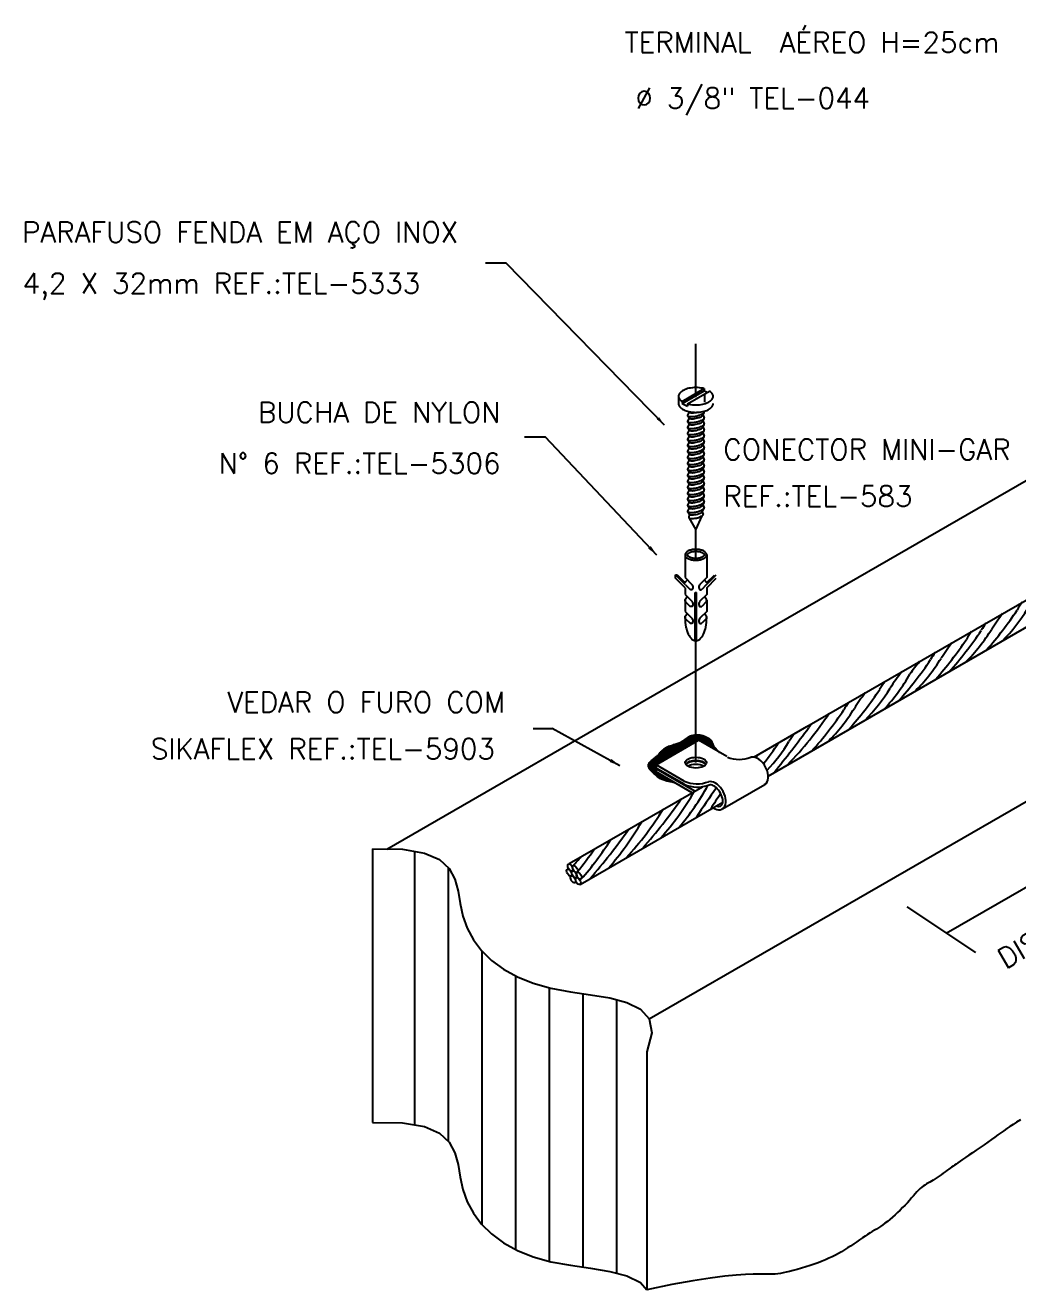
# Model space of a CAD drawing. Header units: millimetres. Extents: x -5791 to -5769.4, y -4725.4 to -4712.7.
# Drawn here: x -5790.95 to -5781.23, y -4725.11 to -4712.74 of the extents above; entities that cross this region are included whole.
import ezdxf

# ---------------------------------------------------------------- set-up
doc = ezdxf.new("R2010")
doc.units = ezdxf.units.MM
doc.header["$LTSCALE"] = 10
doc.linetypes.add('DASHDOT', pattern=[1, 0.5, -0.25, 0, -0.25])
doc.layers.add('Termotécnica', color=7, linetype='Continuous')
doc.styles.add('r80', font='romans.shx')

msp = doc.modelspace()

# ---------------------------------------------------------------- hatches: boundary and pattern name
at = {"layer": 'Termotécnica'}
h = msp.add_hatch(dxfattribs=at)
h.set_pattern_fill('ANSI31', color=1, scale=0.02, style=0)
h.set_pattern_definition([(45, (-5750.4053558, -4694.5588716), (-0.00176776695, 0.00176776695), [])])
h.paths.add_polyline_path([(-5784.591, -4720.151), (-5784.777, -4720.044), (-5784.777, -4720.012), (-5784.771, -4720.009), (-5784.777, -4720.006), (-5784.777, -4719.974), (-5784.387, -4719.749), (-5784.387, -4719.681), (-5784.389, -4719.681), (-5784.397, -4719.681), (-5784.406, -4719.683), (-5784.414, -4719.684), (-5784.423, -4719.686), (-5784.431, -4719.689), (-5784.44, -4719.692), (-5784.448, -4719.696), (-5784.456, -4719.701), (-5784.464, -4719.706), (-5784.472, -4719.711), (-5784.48, -4719.717), (-5784.488, -4719.723), (-5784.496, -4719.728), (-5784.503, -4719.734), (-5784.511, -4719.739), (-5784.519, -4719.744), (-5784.526, -4719.748), (-5784.534, -4719.752), (-5784.542, -4719.756), (-5784.551, -4719.759), (-5784.56, -4719.763), (-5784.569, -4719.766), (-5784.58, -4719.77), (-5784.591, -4719.773), (-5784.602, -4719.777), (-5784.614, -4719.781), (-5784.626, -4719.785), (-5784.638, -4719.789), (-5784.65, -4719.793), (-5784.661, -4719.798), (-5784.672, -4719.803), (-5784.682, -4719.808), (-5784.691, -4719.814), (-5784.699, -4719.82), (-5784.707, -4719.826), (-5784.714, -4719.832), (-5784.72, -4719.839), (-5784.725, -4719.844), (-5784.73, -4719.85), (-5784.735, -4719.855), (-5784.739, -4719.86), (-5784.743, -4719.865), (-5784.747, -4719.87), (-5784.752, -4719.876), (-5784.758, -4719.881), (-5784.764, -4719.887), (-5784.772, -4719.893), (-5784.781, -4719.9), (-5784.791, -4719.908), (-5784.802, -4719.916), (-5784.812, -4719.924), (-5784.822, -4719.933), (-5784.832, -4719.942), (-5784.84, -4719.951), (-5784.845, -4719.96), (-5784.849, -4719.969), (-5784.851, -4719.978), (-5784.85, -4719.987), (-5784.848, -4719.996), (-5784.845, -4720.004), (-5784.84, -4720.013), (-5784.834, -4720.022), (-5784.827, -4720.03), (-5784.819, -4720.038), (-5784.811, -4720.047), (-5784.803, -4720.055), (-5784.795, -4720.063), (-5784.786, -4720.07), (-5784.777, -4720.078), (-5784.769, -4720.085), (-5784.761, -4720.092), (-5784.753, -4720.098), (-5784.744, -4720.105), (-5784.733, -4720.111), (-5784.718, -4720.118), (-5784.698, -4720.125), (-5784.671, -4720.133), (-5784.636, -4720.141)])
h.paths.add_polyline_path([(-5784.156, -4719.853), (-5784.177, -4719.833), (-5784.193, -4719.816), (-5784.205, -4719.801), (-5784.214, -4719.787), (-5784.22, -4719.776), (-5784.225, -4719.766), (-5784.228, -4719.758), (-5784.231, -4719.751), (-5784.234, -4719.744), (-5784.237, -4719.738), (-5784.24, -4719.733), (-5784.244, -4719.729), (-5784.248, -4719.725), (-5784.253, -4719.721), (-5784.257, -4719.717), (-5784.263, -4719.714), (-5784.269, -4719.711), (-5784.275, -4719.707), (-5784.282, -4719.704), (-5784.289, -4719.701), (-5784.296, -4719.698), (-5784.304, -4719.695), (-5784.311, -4719.692), (-5784.319, -4719.689), (-5784.327, -4719.687), (-5784.334, -4719.685), (-5784.342, -4719.684), (-5784.349, -4719.682), (-5784.357, -4719.681), (-5784.365, -4719.681), (-5784.373, -4719.68), (-5784.381, -4719.68), (-5784.387, -4719.681), (-5784.387, -4719.749), (-5784.362, -4719.734)])

# ---------------------------------------------------------------- linework, layer by layer
at = {"layer": 'Termotécnica', "color": 2}
for p, q in [((-5786.243, -4715.066), (-5786.446, -4715.066)), ((-5784.694, -4716.651), (-5786.243, -4715.066)), ((-5784.843, -4722.46), (-5773.611, -4715.985)), ((-5784.522, -4716.42), (-5784.305, -4716.294)), ((-5784.522, -4716.44), (-5784.305, -4716.315)), ((-5784.469, -4716.443), (-5784.252, -4716.318)), ((-5784.305, -4716.294), (-5784.305, -4716.315)), ((-5784.305, -4716.315), (-5784.272, -4716.33)), ((-5784.556, -4716.369), (-5784.556, -4716.441)), ((-5784.522, -4716.42), (-5784.522, -4716.44)), ((-5784.522, -4716.44), (-5784.469, -4716.464)), ((-5784.469, -4716.443), (-5784.469, -4716.464)), ((-5784.303, -4716.353), (-5784.303, -4716.425)), ((-5784.454, -4716.521), (-5784.469, -4716.555)), ((-5784.466, -4716.561), (-5784.454, -4716.579)), ((-5784.308, -4716.529), (-5784.32, -4716.551)), ((-5784.32, -4716.551), (-5784.305, -4716.579)), ((-5784.473, -4719.104), (-5780.201, -4716.642)), ((-5784.454, -4716.579), (-5784.469, -4716.614)), ((-5784.454, -4716.638), (-5784.469, -4716.673)), ((-5784.466, -4716.619), (-5784.454, -4716.638)), ((-5784.466, -4716.678), (-5784.454, -4716.696)), ((-5784.308, -4716.588), (-5784.32, -4716.609)), ((-5784.32, -4716.609), (-5784.305, -4716.638)), ((-5784.308, -4716.646), (-5784.32, -4716.668)), ((-5784.32, -4716.668), (-5784.305, -4716.696)), ((-5785.858, -4716.77), (-5786.063, -4716.77)), ((-5784.768, -4717.923), (-5785.858, -4716.77)), ((-5784.454, -4716.696), (-5784.469, -4716.731)), ((-5784.454, -4716.755), (-5784.469, -4716.79)), ((-5784.454, -4716.814), (-5784.469, -4716.849)), ((-5784.466, -4716.737), (-5784.454, -4716.755)), ((-5784.466, -4716.795), (-5784.454, -4716.814)), ((-5784.308, -4716.705), (-5784.32, -4716.727)), ((-5784.32, -4716.727), (-5784.305, -4716.755)), ((-5784.308, -4716.763), (-5784.32, -4716.785)), ((-5784.32, -4716.785), (-5784.305, -4716.814)), ((-5784.454, -4716.872), (-5784.469, -4716.907)), ((-5784.454, -4716.931), (-5784.469, -4716.966)), ((-5784.466, -4716.854), (-5784.454, -4716.872)), ((-5784.466, -4716.913), (-5784.454, -4716.931)), ((-5784.308, -4716.822), (-5784.32, -4716.844)), ((-5784.32, -4716.844), (-5784.305, -4716.872)), ((-5784.308, -4716.881), (-5784.32, -4716.902)), ((-5784.32, -4716.902), (-5784.305, -4716.931)), ((-5784.308, -4716.939), (-5784.32, -4716.961)), ((-5784.454, -4716.99), (-5784.469, -4717.024)), ((-5784.454, -4717.048), (-5784.469, -4717.083)), ((-5784.466, -4716.971), (-5784.454, -4716.99)), ((-5784.466, -4717.03), (-5784.454, -4717.048)), ((-5784.32, -4716.961), (-5784.305, -4716.989)), ((-5784.308, -4716.998), (-5784.32, -4717.02)), ((-5784.32, -4717.02), (-5784.305, -4717.048)), ((-5784.308, -4717.057), (-5784.32, -4717.078)), ((-5784.454, -4717.107), (-5784.469, -4717.142)), ((-5784.454, -4717.166), (-5784.469, -4717.2)), ((-5784.466, -4717.089), (-5784.454, -4717.107)), ((-5784.466, -4717.147), (-5784.454, -4717.166)), ((-5784.32, -4717.078), (-5784.305, -4717.107)), ((-5784.308, -4717.115), (-5784.32, -4717.137)), ((-5784.32, -4717.137), (-5784.305, -4717.165)), ((-5784.308, -4717.174), (-5784.32, -4717.196)), ((-5784.454, -4717.224), (-5784.469, -4717.259)), ((-5784.454, -4717.283), (-5784.469, -4717.318)), ((-5784.466, -4717.206), (-5784.454, -4717.224)), ((-5784.466, -4717.264), (-5784.454, -4717.283)), ((-5784.32, -4717.196), (-5784.305, -4717.224)), ((-5784.308, -4717.233), (-5784.32, -4717.254)), ((-5784.32, -4717.254), (-5784.305, -4717.283)), ((-5784.308, -4717.291), (-5784.32, -4717.313)), ((-5784.454, -4717.341), (-5784.469, -4717.376)), ((-5784.454, -4717.4), (-5784.469, -4717.435)), ((-5784.466, -4717.323), (-5784.454, -4717.341)), ((-5784.466, -4717.382), (-5784.454, -4717.4)), ((-5784.32, -4717.313), (-5784.305, -4717.341)), ((-5784.308, -4717.35), (-5784.32, -4717.372)), ((-5784.32, -4717.372), (-5784.305, -4717.4)), ((-5784.308, -4717.408), (-5784.32, -4717.43)), ((-5784.32, -4717.43), (-5784.305, -4717.459)), ((-5784.454, -4717.459), (-5784.469, -4717.494)), ((-5784.466, -4717.44), (-5784.454, -4717.459)), ((-5784.466, -4717.498), (-5784.454, -4717.519)), ((-5784.452, -4717.523), (-5784.457, -4717.555)), ((-5784.387, -4717.676), (-5784.324, -4717.537)), ((-5784.324, -4717.499), (-5784.316, -4717.525)), ((-5784.32, -4717.49), (-5784.31, -4717.469)), ((-5784.452, -4717.56), (-5784.387, -4717.676)), ((-5783.3, -4719.599), (-5780.067, -4717.735)), ((-5784.493, -4717.92), (-5784.493, -4718.143)), ((-5784.281, -4717.92), (-5784.281, -4718.143)), ((-5783.678, -4720.086), (-5779.952, -4717.934)), ((-5784.587, -4718.149), (-5784.587, -4718.116)), ((-5784.487, -4718.215), (-5784.587, -4718.116)), ((-5784.493, -4718.243), (-5784.587, -4718.149)), ((-5784.492, -4718.194), (-5784.568, -4718.118)), ((-5784.493, -4718.143), (-5784.426, -4718.21)), ((-5784.281, -4718.143), (-5784.348, -4718.21)), ((-5784.287, -4718.215), (-5784.187, -4718.116)), ((-5784.282, -4718.194), (-5784.206, -4718.118)), ((-5784.281, -4718.243), (-5784.187, -4718.149)), ((-5784.493, -4718.243), (-5784.493, -4718.309)), ((-5784.487, -4718.215), (-5784.444, -4718.259)), ((-5784.393, -4718.76), (-5784.393, -4718.289)), ((-5784.393, -4718.289), (-5784.381, -4718.289)), ((-5784.381, -4718.76), (-5784.381, -4718.289)), ((-5784.287, -4718.215), (-5784.33, -4718.259)), ((-5784.281, -4718.243), (-5784.281, -4718.309)), ((-5784.493, -4718.309), (-5784.424, -4718.378)), ((-5784.493, -4718.365), (-5784.493, -4718.475)), ((-5784.487, -4718.381), (-5784.444, -4718.424)), ((-5784.281, -4718.309), (-5784.35, -4718.378)), ((-5784.287, -4718.381), (-5784.33, -4718.424)), ((-5784.281, -4718.365), (-5784.281, -4718.475)), ((-5784.493, -4718.475), (-5784.424, -4718.543)), ((-5784.487, -4718.546), (-5784.444, -4718.589)), ((-5784.281, -4718.475), (-5784.35, -4718.543)), ((-5784.287, -4718.546), (-5784.33, -4718.589)), ((-5787.411, -4720.798), (-5784.473, -4719.104)), ((-5785.978, -4719.618), (-5785.792, -4719.618)), ((-5785.13, -4719.983), (-5785.792, -4719.618)), ((-5783.819, -4719.898), (-5783.3, -4719.599)), ((-5784.777, -4719.974), (-5784.362, -4719.734)), ((-5784.085, -4719.894), (-5784.362, -4719.734)), ((-5784.5, -4720.134), (-5784.777, -4719.974)), ((-5784.777, -4719.974), (-5784.777, -4720.006)), ((-5784.5, -4720.165), (-5784.777, -4720.006)), ((-5784.777, -4720.012), (-5784.771, -4720.009)), ((-5784.397, -4720.232), (-5784.777, -4720.012)), ((-5784.777, -4720.012), (-5784.777, -4720.044)), ((-5784.424, -4720.247), (-5784.777, -4720.044)), ((-5785.626, -4720.94), (-5784.323, -4720.189)), ((-5784.127, -4720.406), (-5783.712, -4720.167)), ((-5785.52, -4721.144), (-5784.124, -4720.338)), ((-5787.553, -4720.796), (-5787.553, -4723.473)), ((-5784.867, -4722.783), (-5784.867, -4725.109))]:
    msp.add_line(p, q, dxfattribs=at)
at = {"layer": 'Termotécnica', "color": 1, "linetype": 'DASHDOT'}
for p, q in [((-5784.387, -4716.376), (-5784.387, -4715.857)), ((-5784.387, -4717.952), (-5784.387, -4717.676)), ((-5784.387, -4719.238), (-5784.387, -4718.766)), ((-5784.387, -4719.953), (-5784.387, -4718.983))]:
    msp.add_line(p, q, dxfattribs=at)
at = {"layer": 'Termotécnica', "color": 1}
for p, q in [((-5781.936, -4721.621), (-5778.199, -4719.463)), ((-5787.14, -4720.82), (-5787.14, -4723.497)), ((-5786.811, -4720.98), (-5786.811, -4723.656)), ((-5782.323, -4721.365), (-5781.651, -4721.81)), ((-5786.482, -4721.794), (-5786.482, -4724.47)), ((-5786.153, -4722.038), (-5786.153, -4724.715)), ((-5785.823, -4722.154), (-5785.823, -4724.831)), ((-5785.494, -4722.212), (-5785.494, -4724.888)), ((-5785.165, -4722.271), (-5785.165, -4724.947))]:
    msp.add_line(p, q, dxfattribs=at)
at = {"layer": 'Termotécnica', "color": 2}
for points in [[(-5784.305, -4716.294, 0.016409), (-5784.318, -4716.291, 0.051099), (-5784.387, -4716.284, 0.051099), (-5784.455, -4716.291, 0.064948), (-5784.506, -4716.309, 0.104203), (-5784.546, -4716.34, 0.174705), (-5784.556, -4716.369, 0.174705), (-5784.546, -4716.397, 0.06738), (-5784.522, -4716.42, 0.064948)], [(-5784.217, -4716.369, 0.174705), (-5784.228, -4716.34, 0.06738), (-5784.252, -4716.318, 0.064948)], [(-5784.556, -4716.441, 0.174705), (-5784.546, -4716.47, 0.104203), (-5784.506, -4716.501, 0.064948), (-5784.455, -4716.519, 0.051099), (-5784.387, -4716.526, 0.051099), (-5784.318, -4716.519, 0.064948), (-5784.267, -4716.501, 0.104203), (-5784.228, -4716.47, 0.174705), (-5784.217, -4716.441, 0.174705)], [(-5784.469, -4716.443, 0.016409), (-5784.455, -4716.446, 0.051099), (-5784.387, -4716.453, 0.051099), (-5784.318, -4716.446, 0.064948), (-5784.267, -4716.429, 0.104203), (-5784.228, -4716.397, 0.174705), (-5784.217, -4716.369, 0.174705)], [(-5784.492, -4718.194, -0.122515), (-5784.486, -4718.181, -0.074458), (-5784.47, -4718.166, -0.064948)], [(-5784.282, -4718.194, 0.122515), (-5784.288, -4718.181, 0.074458), (-5784.304, -4718.166, 0.064948)], [(-5784.493, -4718.365, -0.174705), (-5784.486, -4718.347, -0.074458), (-5784.47, -4718.332, -0.064948)], [(-5784.486, -4718.383, -0.174705), (-5784.493, -4718.365, -0.174705)], [(-5784.487, -4718.381, -0.021127), (-5784.489, -4718.379, -0.170198)], [(-5784.281, -4718.365, 0.174705), (-5784.288, -4718.347, 0.074458), (-5784.304, -4718.332, 0.064948)], [(-5784.288, -4718.383, 0.174705), (-5784.281, -4718.365, 0.174705)], [(-5784.287, -4718.381, 0.021127), (-5784.285, -4718.379, 0.170198)], [(-5784.493, -4718.53, -0.174705), (-5784.486, -4718.512, -0.074458), (-5784.47, -4718.497, -0.064948)], [(-5784.493, -4718.527, 0.005298), (-5784.493, -4718.537, 0.048405), (-5784.484, -4718.627, 0.062165), (-5784.462, -4718.695, 0.102796), (-5784.422, -4718.747, 0.153617), (-5784.393, -4718.76, 0.181773)], [(-5784.489, -4718.545, -0.138405), (-5784.493, -4718.53, -0.174705)], [(-5784.487, -4718.546, -0.021127), (-5784.489, -4718.545, -0.170198)], [(-5784.381, -4718.76, 0.153617), (-5784.352, -4718.747, 0.102796), (-5784.312, -4718.695, 0.062165), (-5784.29, -4718.627, 0.048405), (-5784.281, -4718.537, 0.005298), (-5784.281, -4718.527, 0.062165)], [(-5784.281, -4718.53, 0.174705), (-5784.288, -4718.512, 0.074458), (-5784.304, -4718.497, 0.064948)], [(-5784.288, -4718.548, 0.174705), (-5784.281, -4718.53, 0.174705)], [(-5784.287, -4718.546, 0.021127), (-5784.285, -4718.545, 0.170198)]]:
    msp.add_lwpolyline(points, format="xyb", dxfattribs=at)
at = {"layer": 'Termotécnica', "color": 1}
for points in [[(-5784.469, -4716.555, 0.24548), (-5784.464, -4716.562, 0.082009), (-5784.442, -4716.567, 0.04047), (-5784.416, -4716.567, 0.029714), (-5784.382, -4716.562, 0.029714), (-5784.349, -4716.552, 0.04047), (-5784.325, -4716.542, 0.082009), (-5784.307, -4716.528, 0.24548), (-5784.305, -4716.52, 0.24548)], [(-5784.454, -4716.521, 0.24548), (-5784.45, -4716.526, 0.082009), (-5784.432, -4716.53, 0.04047), (-5784.411, -4716.53, 0.029714), (-5784.383, -4716.526, 0.013189), (-5784.371, -4716.523, 0.04047)], [(-5784.454, -4716.579, 0.24548), (-5784.45, -4716.584, 0.082009), (-5784.432, -4716.589, 0.04047), (-5784.411, -4716.589, 0.029714), (-5784.383, -4716.584, 0.029714), (-5784.356, -4716.577, 0.04047), (-5784.336, -4716.569, 0.082009), (-5784.321, -4716.557, 0.24548), (-5784.32, -4716.551, 0.24548)], [(-5784.469, -4716.614, 0.24548), (-5784.464, -4716.62, 0.082009), (-5784.442, -4716.626, 0.04047), (-5784.416, -4716.625, 0.029714), (-5784.382, -4716.62, 0.029714), (-5784.349, -4716.611, 0.04047), (-5784.325, -4716.601, 0.082009), (-5784.307, -4716.587, 0.24548), (-5784.305, -4716.579, 0.24548)], [(-5784.469, -4716.673, 0.24548), (-5784.464, -4716.679, 0.082009), (-5784.442, -4716.684, 0.04047), (-5784.416, -4716.684, 0.029714), (-5784.382, -4716.679, 0.029714), (-5784.349, -4716.67, 0.04047), (-5784.325, -4716.66, 0.082009), (-5784.307, -4716.646, 0.24548), (-5784.305, -4716.638, 0.24548)], [(-5784.454, -4716.638, 0.24548), (-5784.45, -4716.643, 0.082009), (-5784.432, -4716.647, 0.04047), (-5784.411, -4716.647, 0.029714), (-5784.383, -4716.643, 0.029714), (-5784.356, -4716.635, 0.04047), (-5784.336, -4716.627, 0.082009), (-5784.321, -4716.616, 0.24548), (-5784.32, -4716.609, 0.24548)], [(-5784.454, -4716.696, 0.24548), (-5784.45, -4716.702, 0.082009), (-5784.432, -4716.706, 0.04047), (-5784.411, -4716.706, 0.029714), (-5784.383, -4716.702, 0.029714), (-5784.356, -4716.694, 0.04047), (-5784.336, -4716.686, 0.082009), (-5784.321, -4716.674, 0.24548), (-5784.32, -4716.668, 0.24548)], [(-5784.469, -4716.731, 0.24548), (-5784.464, -4716.738, 0.082009), (-5784.442, -4716.743, 0.04047), (-5784.416, -4716.743, 0.029714), (-5784.382, -4716.737, 0.029714), (-5784.349, -4716.728, 0.04047), (-5784.325, -4716.718, 0.082009), (-5784.307, -4716.704, 0.24548), (-5784.305, -4716.696, 0.24548)], [(-5784.469, -4716.79, 0.24548), (-5784.464, -4716.796, 0.082009), (-5784.442, -4716.802, 0.04047), (-5784.416, -4716.801, 0.029714), (-5784.382, -4716.796, 0.029714), (-5784.349, -4716.787, 0.04047), (-5784.325, -4716.777, 0.082009), (-5784.307, -4716.763, 0.24548), (-5784.305, -4716.755, 0.24548)], [(-5784.469, -4716.849, 0.24548), (-5784.464, -4716.855, 0.082009), (-5784.442, -4716.86, 0.04047), (-5784.416, -4716.86, 0.029714), (-5784.382, -4716.855, 0.029714), (-5784.349, -4716.846, 0.04047), (-5784.325, -4716.835, 0.082009), (-5784.307, -4716.821, 0.24548), (-5784.305, -4716.814, 0.24548)], [(-5784.454, -4716.755, 0.24548), (-5784.45, -4716.76, 0.082009), (-5784.432, -4716.765, 0.04047), (-5784.411, -4716.764, 0.029714), (-5784.383, -4716.76, 0.029714), (-5784.356, -4716.753, 0.04047), (-5784.336, -4716.744, 0.082009), (-5784.321, -4716.733, 0.24548), (-5784.32, -4716.727, 0.24548)], [(-5784.454, -4716.814, 0.24548), (-5784.45, -4716.819, 0.082009), (-5784.432, -4716.823, 0.04047), (-5784.411, -4716.823, 0.029714), (-5784.383, -4716.819, 0.029714), (-5784.356, -4716.811, 0.04047), (-5784.336, -4716.803, 0.082009), (-5784.321, -4716.792, 0.24548), (-5784.32, -4716.785, 0.24548)], [(-5784.469, -4716.907, 0.24548), (-5784.464, -4716.913, 0.082009), (-5784.442, -4716.919, 0.04047), (-5784.416, -4716.919, 0.029714), (-5784.382, -4716.913, 0.029714), (-5784.349, -4716.904, 0.04047), (-5784.325, -4716.894, 0.082009), (-5784.307, -4716.88, 0.24548), (-5784.305, -4716.872, 0.24548)], [(-5784.469, -4716.966, 0.24548), (-5784.464, -4716.972, 0.082009), (-5784.442, -4716.977, 0.04047), (-5784.416, -4716.977, 0.029714), (-5784.382, -4716.972, 0.029714), (-5784.349, -4716.963, 0.04047), (-5784.325, -4716.953, 0.082009), (-5784.307, -4716.939, 0.24548), (-5784.305, -4716.931, 0.24548)], [(-5784.454, -4716.872, 0.24548), (-5784.45, -4716.878, 0.082009), (-5784.432, -4716.882, 0.04047), (-5784.411, -4716.882, 0.029714), (-5784.383, -4716.878, 0.029714), (-5784.356, -4716.87, 0.04047), (-5784.336, -4716.862, 0.082009), (-5784.321, -4716.85, 0.24548), (-5784.32, -4716.844, 0.24548)], [(-5784.454, -4716.931, 0.24548), (-5784.45, -4716.936, 0.082009), (-5784.432, -4716.941, 0.04047), (-5784.411, -4716.94, 0.029714), (-5784.383, -4716.936, 0.029714), (-5784.356, -4716.929, 0.04047), (-5784.336, -4716.92, 0.082009), (-5784.321, -4716.909, 0.24548), (-5784.32, -4716.902, 0.24548)], [(-5784.469, -4717.024, 0.24548), (-5784.464, -4717.031, 0.082009), (-5784.442, -4717.036, 0.04047), (-5784.416, -4717.036, 0.029714), (-5784.382, -4717.031, 0.029714), (-5784.349, -4717.021, 0.04047), (-5784.325, -4717.011, 0.082009), (-5784.307, -4716.997, 0.24548), (-5784.305, -4716.989, 0.24548)], [(-5784.469, -4717.083, 0.24548), (-5784.464, -4717.089, 0.082009), (-5784.442, -4717.095, 0.04047), (-5784.416, -4717.094, 0.029714), (-5784.382, -4717.089, 0.029714), (-5784.349, -4717.08, 0.04047), (-5784.325, -4717.07, 0.082009), (-5784.307, -4717.056, 0.24548), (-5784.305, -4717.048, 0.24548)], [(-5784.454, -4716.99, 0.24548), (-5784.45, -4716.995, 0.082009), (-5784.432, -4716.999, 0.04047), (-5784.411, -4716.999, 0.029714), (-5784.383, -4716.995, 0.029714), (-5784.356, -4716.987, 0.04047), (-5784.336, -4716.979, 0.082009), (-5784.321, -4716.967, 0.24548), (-5784.32, -4716.961, 0.24548)], [(-5784.454, -4717.048, 0.24548), (-5784.45, -4717.053, 0.082009), (-5784.432, -4717.058, 0.04047), (-5784.411, -4717.058, 0.029714), (-5784.383, -4717.053, 0.029714), (-5784.356, -4717.046, 0.04047), (-5784.336, -4717.038, 0.082009), (-5784.321, -4717.026, 0.24548), (-5784.32, -4717.02, 0.24548)], [(-5784.469, -4717.142, 0.24548), (-5784.464, -4717.148, 0.082009), (-5784.442, -4717.153, 0.04047), (-5784.416, -4717.153, 0.029714), (-5784.382, -4717.148, 0.029714), (-5784.349, -4717.139, 0.04047), (-5784.325, -4717.129, 0.082009), (-5784.307, -4717.115, 0.24548), (-5784.305, -4717.107, 0.24548)], [(-5784.469, -4717.2, 0.24548), (-5784.464, -4717.207, 0.082009), (-5784.442, -4717.212, 0.04047), (-5784.416, -4717.212, 0.029714), (-5784.382, -4717.207, 0.029714), (-5784.349, -4717.197, 0.04047), (-5784.325, -4717.187, 0.082009), (-5784.307, -4717.173, 0.24548), (-5784.305, -4717.165, 0.24548)], [(-5784.454, -4717.107, 0.24548), (-5784.45, -4717.112, 0.082009), (-5784.432, -4717.116, 0.04047), (-5784.411, -4717.116, 0.029714), (-5784.383, -4717.112, 0.029714), (-5784.356, -4717.105, 0.04047), (-5784.336, -4717.096, 0.082009), (-5784.321, -4717.085, 0.24548), (-5784.32, -4717.078, 0.24548)], [(-5784.454, -4717.166, 0.24548), (-5784.45, -4717.171, 0.082009), (-5784.432, -4717.175, 0.04047), (-5784.411, -4717.175, 0.029714), (-5784.383, -4717.171, 0.029714), (-5784.356, -4717.163, 0.04047), (-5784.336, -4717.155, 0.082009), (-5784.321, -4717.143, 0.24548), (-5784.32, -4717.137, 0.24548)], [(-5784.469, -4717.259, 0.24548), (-5784.464, -4717.265, 0.082009), (-5784.442, -4717.271, 0.04047), (-5784.416, -4717.27, 0.029714), (-5784.382, -4717.265, 0.029714), (-5784.349, -4717.256, 0.04047), (-5784.325, -4717.246, 0.082009), (-5784.307, -4717.232, 0.24548), (-5784.305, -4717.224, 0.24548)], [(-5784.469, -4717.318, 0.24548), (-5784.464, -4717.324, 0.082009), (-5784.442, -4717.329, 0.04047), (-5784.416, -4717.329, 0.029714), (-5784.382, -4717.324, 0.029714), (-5784.349, -4717.315, 0.04047), (-5784.325, -4717.305, 0.082009), (-5784.307, -4717.291, 0.24548), (-5784.305, -4717.283, 0.24548)], [(-5784.454, -4717.224, 0.24548), (-5784.45, -4717.229, 0.082009), (-5784.432, -4717.234, 0.04047), (-5784.411, -4717.234, 0.029714), (-5784.383, -4717.229, 0.029714), (-5784.356, -4717.222, 0.04047), (-5784.336, -4717.214, 0.082009), (-5784.321, -4717.202, 0.24548), (-5784.32, -4717.196, 0.24548)], [(-5784.454, -4717.283, 0.24548), (-5784.45, -4717.288, 0.082009), (-5784.432, -4717.292, 0.04047), (-5784.411, -4717.292, 0.029714), (-5784.383, -4717.288, 0.029714), (-5784.356, -4717.28, 0.04047), (-5784.336, -4717.272, 0.082009), (-5784.321, -4717.261, 0.24548), (-5784.32, -4717.254, 0.24548)], [(-5784.469, -4717.376, 0.24548), (-5784.464, -4717.383, 0.082009), (-5784.442, -4717.388, 0.04047), (-5784.416, -4717.388, 0.029714), (-5784.382, -4717.383, 0.029714), (-5784.349, -4717.373, 0.04047), (-5784.325, -4717.363, 0.082009), (-5784.307, -4717.349, 0.24548), (-5784.305, -4717.341, 0.24548)], [(-5784.469, -4717.435, 0.24548), (-5784.464, -4717.441, 0.082009), (-5784.442, -4717.447, 0.04047), (-5784.416, -4717.446, 0.029714), (-5784.382, -4717.441, 0.029714), (-5784.349, -4717.432, 0.04047), (-5784.325, -4717.422, 0.082009), (-5784.307, -4717.408, 0.24548), (-5784.305, -4717.4, 0.24548)], [(-5784.454, -4717.341, 0.24548), (-5784.45, -4717.347, 0.082009), (-5784.432, -4717.351, 0.04047), (-5784.411, -4717.351, 0.029714), (-5784.383, -4717.347, 0.029714), (-5784.356, -4717.339, 0.04047), (-5784.336, -4717.331, 0.082009), (-5784.321, -4717.319, 0.24548), (-5784.32, -4717.313, 0.24548)], [(-5784.454, -4717.4, 0.24548), (-5784.45, -4717.405, 0.082009), (-5784.432, -4717.41, 0.04047), (-5784.411, -4717.409, 0.029714), (-5784.383, -4717.405, 0.029714), (-5784.356, -4717.398, 0.04047), (-5784.336, -4717.389, 0.082009), (-5784.321, -4717.378, 0.24548), (-5784.32, -4717.372, 0.24548)], [(-5784.454, -4717.459, 0.24548), (-5784.45, -4717.464, 0.082009), (-5784.432, -4717.468, 0.04047), (-5784.411, -4717.468, 0.029714), (-5784.383, -4717.464, 0.029714), (-5784.356, -4717.456, 0.04047), (-5784.336, -4717.448, 0.082009), (-5784.321, -4717.437, 0.24548), (-5784.32, -4717.43, 0.24548)], [(-5784.469, -4717.494, 0.24548), (-5784.464, -4717.5, 0.082009), (-5784.442, -4717.505, 0.04047), (-5784.416, -4717.505, 0.029714), (-5784.382, -4717.5, 0.029714), (-5784.349, -4717.491, 0.04047), (-5784.325, -4717.48, 0.082009), (-5784.307, -4717.466, 0.24548), (-5784.305, -4717.459, 0.24548)], [(-5784.457, -4717.555, 0.24548), (-5784.452, -4717.56, 0.082009), (-5784.433, -4717.565, 0.04047), (-5784.411, -4717.564, 0.029714), (-5784.382, -4717.56, 0.029714), (-5784.353, -4717.552, 0.04047), (-5784.334, -4717.543, 0.082009), (-5784.318, -4717.531, 0.24548), (-5784.316, -4717.525, 0.24548)], [(-5784.454, -4717.519, 0.24548), (-5784.45, -4717.524, 0.082009), (-5784.432, -4717.529, 0.04047), (-5784.411, -4717.528, 0.029714), (-5784.383, -4717.524, 0.029714), (-5784.356, -4717.517, 0.04047), (-5784.336, -4717.508, 0.082009), (-5784.321, -4717.497, 0.24548), (-5784.32, -4717.49, 0.24548)]]:
    msp.add_lwpolyline(points, format="xyb", dxfattribs=at)
at = {"layer": 'Termotécnica', "color": 2}
for points in [[(-5784.281, -4717.92, 0.174705), (-5784.288, -4717.902, 0.104203), (-5784.312, -4717.882, 0.064948), (-5784.344, -4717.871, 0.051099), (-5784.387, -4717.867, 0.051099), (-5784.43, -4717.871, 0.064948), (-5784.462, -4717.882, 0.104203), (-5784.486, -4717.902, 0.174705), (-5784.493, -4717.92, 0.174705), (-5784.486, -4717.938, 0.104203), (-5784.462, -4717.957, 0.064948), (-5784.43, -4717.968, 0.051099), (-5784.387, -4717.973, 0.051099), (-5784.344, -4717.968, 0.064948), (-5784.312, -4717.957, 0.104203), (-5784.288, -4717.938, 0.174705)], [(-5784.302, -4717.92, 0.174705), (-5784.304, -4717.915, 0.104203), (-5784.322, -4717.901, 0.064948), (-5784.348, -4717.892, 0.051099), (-5784.387, -4717.888, 0.051099), (-5784.426, -4717.892, 0.064948), (-5784.452, -4717.901, 0.104203), (-5784.47, -4717.915, 0.174705), (-5784.472, -4717.92, 0.174705), (-5784.47, -4717.924, 0.104203), (-5784.452, -4717.938, 0.064948), (-5784.426, -4717.948, 0.051099), (-5784.387, -4717.952, 0.051099), (-5784.348, -4717.948, 0.064948), (-5784.322, -4717.938, 0.104203), (-5784.304, -4717.924, 0.174705)]]:
    msp.add_lwpolyline(points, format="xyb", close=True, dxfattribs=at)
for points in [[(-5784.587, -4718.116), (-5784.582, -4718.114), (-5784.575, -4718.115), (-5784.568, -4718.118)], [(-5784.426, -4718.21), (-5784.425, -4718.212), (-5784.424, -4718.214), (-5784.423, -4718.215), (-5784.422, -4718.217), (-5784.421, -4718.218), (-5784.42, -4718.22), (-5784.42, -4718.221), (-5784.419, -4718.222), (-5784.419, -4718.223), (-5784.419, -4718.224), (-5784.418, -4718.225), (-5784.418, -4718.226), (-5784.418, -4718.226), (-5784.418, -4718.227), (-5784.417, -4718.228), (-5784.417, -4718.229), (-5784.417, -4718.23), (-5784.417, -4718.23), (-5784.417, -4718.231), (-5784.417, -4718.232), (-5784.417, -4718.233), (-5784.417, -4718.234), (-5784.417, -4718.235), (-5784.417, -4718.236), (-5784.417, -4718.237), (-5784.417, -4718.238), (-5784.417, -4718.239), (-5784.417, -4718.24), (-5784.417, -4718.241), (-5784.417, -4718.242), (-5784.417, -4718.243), (-5784.418, -4718.244), (-5784.418, -4718.245), (-5784.418, -4718.246), (-5784.418, -4718.247), (-5784.418, -4718.248), (-5784.418, -4718.249), (-5784.419, -4718.25), (-5784.419, -4718.25), (-5784.419, -4718.251), (-5784.419, -4718.252), (-5784.42, -4718.253), (-5784.42, -4718.254), (-5784.42, -4718.254), (-5784.421, -4718.255), (-5784.421, -4718.256), (-5784.421, -4718.256), (-5784.422, -4718.257), (-5784.422, -4718.257), (-5784.423, -4718.258), (-5784.423, -4718.258), (-5784.424, -4718.259), (-5784.424, -4718.259), (-5784.425, -4718.259), (-5784.425, -4718.26), (-5784.426, -4718.26), (-5784.426, -4718.26), (-5784.427, -4718.26), (-5784.427, -4718.26), (-5784.428, -4718.261), (-5784.429, -4718.261), (-5784.429, -4718.261), (-5784.43, -4718.261), (-5784.431, -4718.261), (-5784.432, -4718.261), (-5784.433, -4718.261), (-5784.434, -4718.261), (-5784.436, -4718.261), (-5784.437, -4718.261), (-5784.439, -4718.26), (-5784.441, -4718.26), (-5784.444, -4718.259)], [(-5784.348, -4718.21), (-5784.349, -4718.212), (-5784.35, -4718.214), (-5784.351, -4718.215), (-5784.352, -4718.217), (-5784.353, -4718.218), (-5784.354, -4718.22), (-5784.354, -4718.221), (-5784.355, -4718.222), (-5784.355, -4718.223), (-5784.355, -4718.224), (-5784.356, -4718.225), (-5784.356, -4718.226), (-5784.356, -4718.226), (-5784.356, -4718.227), (-5784.357, -4718.228), (-5784.357, -4718.229), (-5784.357, -4718.23), (-5784.357, -4718.23), (-5784.357, -4718.231), (-5784.357, -4718.232), (-5784.357, -4718.233), (-5784.357, -4718.234), (-5784.357, -4718.235), (-5784.357, -4718.236), (-5784.357, -4718.237), (-5784.357, -4718.238), (-5784.357, -4718.239), (-5784.357, -4718.24), (-5784.357, -4718.241), (-5784.357, -4718.242), (-5784.357, -4718.243), (-5784.356, -4718.244), (-5784.356, -4718.245), (-5784.356, -4718.246), (-5784.356, -4718.247), (-5784.356, -4718.248), (-5784.356, -4718.249), (-5784.355, -4718.25), (-5784.355, -4718.25), (-5784.355, -4718.251), (-5784.355, -4718.252), (-5784.354, -4718.253), (-5784.354, -4718.254), (-5784.354, -4718.254), (-5784.353, -4718.255), (-5784.353, -4718.256), (-5784.353, -4718.256), (-5784.352, -4718.257), (-5784.352, -4718.257), (-5784.351, -4718.258), (-5784.351, -4718.258), (-5784.35, -4718.259), (-5784.35, -4718.259), (-5784.349, -4718.259), (-5784.349, -4718.26), (-5784.348, -4718.26), (-5784.348, -4718.26), (-5784.347, -4718.26), (-5784.347, -4718.26), (-5784.346, -4718.261), (-5784.345, -4718.261), (-5784.345, -4718.261), (-5784.344, -4718.261), (-5784.343, -4718.261), (-5784.342, -4718.261), (-5784.341, -4718.261), (-5784.34, -4718.261), (-5784.338, -4718.261), (-5784.337, -4718.261), (-5784.335, -4718.26), (-5784.333, -4718.26), (-5784.33, -4718.259)], [(-5784.426, -4718.375), (-5784.425, -4718.377), (-5784.424, -4718.379), (-5784.423, -4718.381), (-5784.422, -4718.382), (-5784.421, -4718.384), (-5784.42, -4718.385), (-5784.42, -4718.386), (-5784.419, -4718.387), (-5784.419, -4718.388), (-5784.419, -4718.389), (-5784.418, -4718.39), (-5784.418, -4718.391), (-5784.418, -4718.392), (-5784.418, -4718.392), (-5784.417, -4718.393), (-5784.417, -4718.394), (-5784.417, -4718.395), (-5784.417, -4718.396), (-5784.417, -4718.397), (-5784.417, -4718.397), (-5784.417, -4718.398), (-5784.417, -4718.399), (-5784.417, -4718.4), (-5784.417, -4718.401), (-5784.417, -4718.402), (-5784.417, -4718.403), (-5784.417, -4718.404), (-5784.417, -4718.405), (-5784.417, -4718.406), (-5784.417, -4718.407), (-5784.417, -4718.408), (-5784.418, -4718.409), (-5784.418, -4718.41), (-5784.418, -4718.411), (-5784.418, -4718.412), (-5784.418, -4718.413), (-5784.418, -4718.414), (-5784.419, -4718.415), (-5784.419, -4718.416), (-5784.419, -4718.417), (-5784.419, -4718.417), (-5784.42, -4718.418), (-5784.42, -4718.419), (-5784.42, -4718.42), (-5784.421, -4718.42), (-5784.421, -4718.421), (-5784.421, -4718.422), (-5784.422, -4718.422), (-5784.422, -4718.423), (-5784.423, -4718.423), (-5784.423, -4718.424), (-5784.424, -4718.424), (-5784.424, -4718.424), (-5784.425, -4718.425), (-5784.425, -4718.425), (-5784.426, -4718.425), (-5784.426, -4718.425), (-5784.427, -4718.426), (-5784.427, -4718.426), (-5784.428, -4718.426), (-5784.429, -4718.426), (-5784.429, -4718.426), (-5784.43, -4718.426), (-5784.431, -4718.426), (-5784.432, -4718.426), (-5784.433, -4718.426), (-5784.434, -4718.426), (-5784.436, -4718.426), (-5784.437, -4718.426), (-5784.439, -4718.425), (-5784.441, -4718.425), (-5784.444, -4718.424)], [(-5784.348, -4718.375), (-5784.349, -4718.377), (-5784.35, -4718.379), (-5784.351, -4718.381), (-5784.352, -4718.382), (-5784.353, -4718.384), (-5784.354, -4718.385), (-5784.354, -4718.386), (-5784.355, -4718.387), (-5784.355, -4718.388), (-5784.355, -4718.389), (-5784.356, -4718.39), (-5784.356, -4718.391), (-5784.356, -4718.392), (-5784.356, -4718.392), (-5784.357, -4718.393), (-5784.357, -4718.394), (-5784.357, -4718.395), (-5784.357, -4718.396), (-5784.357, -4718.397), (-5784.357, -4718.397), (-5784.357, -4718.398), (-5784.357, -4718.399), (-5784.357, -4718.4), (-5784.357, -4718.401), (-5784.357, -4718.402), (-5784.357, -4718.403), (-5784.357, -4718.404), (-5784.357, -4718.405), (-5784.357, -4718.406), (-5784.357, -4718.407), (-5784.357, -4718.408), (-5784.356, -4718.409), (-5784.356, -4718.41), (-5784.356, -4718.411), (-5784.356, -4718.412), (-5784.356, -4718.413), (-5784.356, -4718.414), (-5784.355, -4718.415), (-5784.355, -4718.416), (-5784.355, -4718.417), (-5784.355, -4718.417), (-5784.354, -4718.418), (-5784.354, -4718.419), (-5784.354, -4718.42), (-5784.353, -4718.42), (-5784.353, -4718.421), (-5784.353, -4718.422), (-5784.352, -4718.422), (-5784.352, -4718.423), (-5784.351, -4718.423), (-5784.351, -4718.424), (-5784.35, -4718.424), (-5784.35, -4718.424), (-5784.349, -4718.425), (-5784.349, -4718.425), (-5784.348, -4718.425), (-5784.348, -4718.425), (-5784.347, -4718.426), (-5784.347, -4718.426), (-5784.346, -4718.426), (-5784.345, -4718.426), (-5784.345, -4718.426), (-5784.344, -4718.426), (-5784.343, -4718.426), (-5784.342, -4718.426), (-5784.341, -4718.426), (-5784.34, -4718.426), (-5784.338, -4718.426), (-5784.337, -4718.426), (-5784.335, -4718.425), (-5784.333, -4718.425), (-5784.33, -4718.424)], [(-5784.426, -4718.54), (-5784.425, -4718.542), (-5784.424, -4718.544), (-5784.423, -4718.546), (-5784.422, -4718.548), (-5784.421, -4718.549), (-5784.42, -4718.55), (-5784.42, -4718.551), (-5784.419, -4718.552), (-5784.419, -4718.553), (-5784.419, -4718.554), (-5784.418, -4718.555), (-5784.418, -4718.556), (-5784.418, -4718.557), (-5784.418, -4718.558), (-5784.417, -4718.558), (-5784.417, -4718.559), (-5784.417, -4718.56), (-5784.417, -4718.561), (-5784.417, -4718.562), (-5784.417, -4718.563), (-5784.417, -4718.564), (-5784.417, -4718.565), (-5784.417, -4718.566), (-5784.417, -4718.567), (-5784.417, -4718.568), (-5784.417, -4718.569), (-5784.417, -4718.57), (-5784.417, -4718.571), (-5784.417, -4718.572), (-5784.417, -4718.573), (-5784.417, -4718.574), (-5784.418, -4718.575), (-5784.418, -4718.576), (-5784.418, -4718.577), (-5784.418, -4718.577), (-5784.418, -4718.578), (-5784.418, -4718.579), (-5784.419, -4718.58), (-5784.419, -4718.581), (-5784.419, -4718.582), (-5784.419, -4718.583), (-5784.42, -4718.583), (-5784.42, -4718.584), (-5784.42, -4718.585), (-5784.421, -4718.586), (-5784.421, -4718.586), (-5784.421, -4718.587), (-5784.422, -4718.587), (-5784.422, -4718.588), (-5784.423, -4718.588), (-5784.423, -4718.589), (-5784.424, -4718.589), (-5784.424, -4718.59), (-5784.425, -4718.59), (-5784.425, -4718.59), (-5784.426, -4718.59), (-5784.426, -4718.591), (-5784.427, -4718.591), (-5784.427, -4718.591), (-5784.428, -4718.591), (-5784.429, -4718.591), (-5784.429, -4718.591), (-5784.43, -4718.591), (-5784.431, -4718.592), (-5784.432, -4718.592), (-5784.433, -4718.592), (-5784.434, -4718.592), (-5784.436, -4718.591), (-5784.437, -4718.591), (-5784.439, -4718.591), (-5784.441, -4718.59), (-5784.444, -4718.589)], [(-5784.348, -4718.54), (-5784.349, -4718.542), (-5784.35, -4718.544), (-5784.351, -4718.546), (-5784.352, -4718.548), (-5784.353, -4718.549), (-5784.354, -4718.55), (-5784.354, -4718.551), (-5784.355, -4718.552), (-5784.355, -4718.553), (-5784.355, -4718.554), (-5784.356, -4718.555), (-5784.356, -4718.556), (-5784.356, -4718.557), (-5784.356, -4718.558), (-5784.357, -4718.558), (-5784.357, -4718.559), (-5784.357, -4718.56), (-5784.357, -4718.561), (-5784.357, -4718.562), (-5784.357, -4718.563), (-5784.357, -4718.564), (-5784.357, -4718.565), (-5784.357, -4718.566), (-5784.357, -4718.567), (-5784.357, -4718.568), (-5784.357, -4718.569), (-5784.357, -4718.57), (-5784.357, -4718.571), (-5784.357, -4718.572), (-5784.357, -4718.573), (-5784.357, -4718.574), (-5784.356, -4718.575), (-5784.356, -4718.576), (-5784.356, -4718.577), (-5784.356, -4718.577), (-5784.356, -4718.578), (-5784.356, -4718.579), (-5784.355, -4718.58), (-5784.355, -4718.581), (-5784.355, -4718.582), (-5784.355, -4718.583), (-5784.354, -4718.583), (-5784.354, -4718.584), (-5784.354, -4718.585), (-5784.353, -4718.586), (-5784.353, -4718.586), (-5784.353, -4718.587), (-5784.352, -4718.587), (-5784.352, -4718.588), (-5784.351, -4718.588), (-5784.351, -4718.589), (-5784.35, -4718.589), (-5784.35, -4718.59), (-5784.349, -4718.59), (-5784.349, -4718.59), (-5784.348, -4718.59), (-5784.348, -4718.591), (-5784.347, -4718.591), (-5784.347, -4718.591), (-5784.346, -4718.591), (-5784.345, -4718.591), (-5784.345, -4718.591), (-5784.344, -4718.591), (-5784.343, -4718.592), (-5784.342, -4718.592), (-5784.341, -4718.592), (-5784.34, -4718.592), (-5784.338, -4718.591), (-5784.337, -4718.591), (-5784.335, -4718.591), (-5784.333, -4718.59), (-5784.33, -4718.589)], [(-5787.553, -4720.796), (-5787.257, -4720.8), (-5787.043, -4720.837), (-5786.896, -4720.902), (-5786.801, -4720.989), (-5786.746, -4721.093), (-5786.714, -4721.209), (-5786.693, -4721.331), (-5786.667, -4721.454), (-5786.625, -4721.572), (-5786.564, -4721.685), (-5786.485, -4721.79), (-5786.387, -4721.887), (-5786.27, -4721.974), (-5786.134, -4722.049), (-5785.979, -4722.111), (-5785.805, -4722.16), (-5785.614, -4722.194), (-5785.418, -4722.223), (-5785.23, -4722.254), (-5785.062, -4722.298), (-5784.929, -4722.364), (-5784.843, -4722.46), (-5784.818, -4722.597), (-5784.867, -4722.783)], [(-5787.553, -4723.473), (-5787.257, -4723.476), (-5787.043, -4723.513), (-5786.896, -4723.578), (-5786.801, -4723.665), (-5786.746, -4723.769), (-5786.714, -4723.885), (-5786.693, -4724.007), (-5786.667, -4724.13), (-5786.625, -4724.249), (-5786.564, -4724.361), (-5786.485, -4724.467), (-5786.387, -4724.563), (-5786.27, -4724.65), (-5786.134, -4724.725), (-5785.979, -4724.787), (-5785.805, -4724.836), (-5785.614, -4724.87), (-5785.418, -4724.899), (-5785.23, -4724.93), (-5785.062, -4724.974), (-5784.929, -4725.04), (-5784.867, -4725.109)], [(-5781.211, -4723.447), (-5781.248, -4723.47), (-5781.282, -4723.492), (-5781.313, -4723.513), (-5781.343, -4723.533), (-5781.372, -4723.554), (-5781.401, -4723.574), (-5781.43, -4723.595), (-5781.461, -4723.617), (-5781.493, -4723.64), (-5781.529, -4723.665), (-5781.566, -4723.691), (-5781.604, -4723.717), (-5781.642, -4723.744), (-5781.679, -4723.77), (-5781.715, -4723.794), (-5781.747, -4723.816), (-5781.777, -4723.836), (-5781.801, -4723.853), (-5781.822, -4723.868), (-5781.84, -4723.88), (-5781.856, -4723.891), (-5781.87, -4723.9), (-5781.884, -4723.91), (-5781.898, -4723.92), (-5781.912, -4723.931), (-5781.929, -4723.943), (-5781.947, -4723.956), (-5781.966, -4723.969), (-5781.985, -4723.984), (-5782.005, -4723.998), (-5782.025, -4724.011), (-5782.045, -4724.024), (-5782.064, -4724.036), (-5782.081, -4724.047), (-5782.098, -4724.057), (-5782.115, -4724.066), (-5782.131, -4724.075), (-5782.146, -4724.085), (-5782.161, -4724.095), (-5782.176, -4724.106), (-5782.192, -4724.12), (-5782.208, -4724.135), (-5782.224, -4724.152), (-5782.241, -4724.171), (-5782.258, -4724.191), (-5782.277, -4724.212), (-5782.297, -4724.235), (-5782.317, -4724.258), (-5782.339, -4724.282), (-5782.363, -4724.306), (-5782.387, -4724.33), (-5782.412, -4724.354), (-5782.437, -4724.378), (-5782.463, -4724.4), (-5782.488, -4724.422), (-5782.512, -4724.441), (-5782.536, -4724.459), (-5782.558, -4724.475), (-5782.579, -4724.49), (-5782.599, -4724.503), (-5782.619, -4724.516), (-5782.639, -4724.528), (-5782.66, -4724.541), (-5782.682, -4724.554), (-5782.706, -4724.569), (-5782.73, -4724.585), (-5782.757, -4724.603), (-5782.785, -4724.622), (-5782.813, -4724.642), (-5782.842, -4724.662), (-5782.872, -4724.682), (-5782.902, -4724.701), (-5782.932, -4724.72), (-5782.962, -4724.738), (-5782.991, -4724.755), (-5783.021, -4724.771), (-5783.052, -4724.787), (-5783.084, -4724.802), (-5783.117, -4724.816), (-5783.152, -4724.83), (-5783.189, -4724.845), (-5783.228, -4724.859), (-5783.269, -4724.873), (-5783.311, -4724.886), (-5783.353, -4724.899), (-5783.394, -4724.911), (-5783.433, -4724.922), (-5783.469, -4724.931), (-5783.502, -4724.939), (-5783.532, -4724.945), (-5783.559, -4724.95), (-5783.585, -4724.953), (-5783.612, -4724.956), (-5783.642, -4724.957), (-5783.677, -4724.958), (-5783.718, -4724.958), (-5783.767, -4724.958), (-5783.826, -4724.958), (-5783.9, -4724.96), (-5783.991, -4724.966), (-5784.105, -4724.977), (-5784.246, -4724.995), (-5784.417, -4725.022), (-5784.622, -4725.059), (-5784.867, -4725.109)]]:
    msp.add_lwpolyline(points, dxfattribs=at)
at = {"layer": 'Termotécnica', "color": 1}
msp.add_lwpolyline([(-5784.591, -4720.151), (-5784.636, -4720.141), (-5784.671, -4720.133), (-5784.698, -4720.125), (-5784.718, -4720.118), (-5784.733, -4720.111), (-5784.744, -4720.105), (-5784.753, -4720.098), (-5784.761, -4720.092), (-5784.769, -4720.085), (-5784.777, -4720.078), (-5784.786, -4720.07), (-5784.795, -4720.063), (-5784.803, -4720.055), (-5784.811, -4720.047), (-5784.819, -4720.038), (-5784.827, -4720.03), (-5784.834, -4720.022), (-5784.84, -4720.013), (-5784.845, -4720.004), (-5784.848, -4719.996), (-5784.85, -4719.987), (-5784.851, -4719.978), (-5784.849, -4719.969), (-5784.845, -4719.96), (-5784.84, -4719.951), (-5784.832, -4719.942), (-5784.822, -4719.933), (-5784.812, -4719.924), (-5784.802, -4719.916), (-5784.791, -4719.908), (-5784.781, -4719.9), (-5784.772, -4719.893), (-5784.764, -4719.887), (-5784.758, -4719.881), (-5784.752, -4719.876), (-5784.747, -4719.87), (-5784.743, -4719.865), (-5784.739, -4719.86), (-5784.735, -4719.855), (-5784.73, -4719.85), (-5784.725, -4719.844), (-5784.72, -4719.839), (-5784.714, -4719.832), (-5784.707, -4719.826), (-5784.699, -4719.82), (-5784.691, -4719.814), (-5784.682, -4719.808), (-5784.672, -4719.803), (-5784.661, -4719.798), (-5784.65, -4719.793), (-5784.638, -4719.789), (-5784.626, -4719.785), (-5784.614, -4719.781), (-5784.602, -4719.777), (-5784.591, -4719.773), (-5784.58, -4719.77), (-5784.569, -4719.766), (-5784.56, -4719.763), (-5784.551, -4719.759), (-5784.542, -4719.756), (-5784.534, -4719.752), (-5784.526, -4719.748), (-5784.519, -4719.744), (-5784.511, -4719.739), (-5784.503, -4719.734), (-5784.496, -4719.728), (-5784.488, -4719.723), (-5784.48, -4719.717), (-5784.472, -4719.711), (-5784.464, -4719.706), (-5784.456, -4719.701), (-5784.448, -4719.696), (-5784.44, -4719.692), (-5784.431, -4719.689), (-5784.423, -4719.686), (-5784.414, -4719.684), (-5784.406, -4719.683), (-5784.397, -4719.681), (-5784.389, -4719.681), (-5784.381, -4719.68), (-5784.373, -4719.68), (-5784.365, -4719.681), (-5784.357, -4719.681), (-5784.349, -4719.682), (-5784.342, -4719.684), (-5784.334, -4719.685), (-5784.327, -4719.687), (-5784.319, -4719.689), (-5784.311, -4719.692), (-5784.304, -4719.695), (-5784.296, -4719.698), (-5784.289, -4719.701), (-5784.282, -4719.704), (-5784.275, -4719.707), (-5784.269, -4719.711), (-5784.263, -4719.714), (-5784.257, -4719.717), (-5784.253, -4719.721), (-5784.248, -4719.725), (-5784.244, -4719.729), (-5784.24, -4719.733), (-5784.237, -4719.738), (-5784.234, -4719.744), (-5784.231, -4719.751), (-5784.228, -4719.758), (-5784.225, -4719.766), (-5784.22, -4719.776), (-5784.214, -4719.787), (-5784.205, -4719.801), (-5784.193, -4719.816), (-5784.177, -4719.833), (-5784.156, -4719.853)], dxfattribs=at)
for centre, radius, start, end in [((-5780.071, -4719.156), 1.363, 145.5002, 149.3417), ((-5784.078, -4716.579), 3.403, 318.1809, 326.4265), ((-5779.636, -4719.837), 2.204, 142.4901, 147.3042), ((-5782.651, -4717.513), 1.777, 315.3669, 328.2103), ((-5784.429, -4716.777), 3.403, 317.8139, 326.4265), ((-5783.001, -4717.71), 1.777, 314.8509, 328.2103), ((-5780.567, -4719.443), 1.363, 145.5002, 149.3417), ((-5780.421, -4719.353), 1.363, 145.9372, 149.3417), ((-5784.575, -4716.866), 3.403, 318.1809, 326.4265), ((-5780.132, -4720.123), 2.204, 142.4901, 147.3042), ((-5780.917, -4719.64), 1.363, 145.9372, 149.3417), ((-5784.925, -4717.063), 3.403, 317.8139, 326.4265), ((-5780.823, -4720.111), 1.79, 140.1214, 145.1211), ((-5783.498, -4717.997), 1.777, 314.8509, 328.2103), ((-5781.416, -4719.932), 1.363, 145.5002, 149.3417), ((-5784.066, -4718.045), 2.058, 317.7416, 329.5565), ((-5780.631, -4720.415), 2.204, 142.1631, 147.3042), ((-5785.423, -4717.355), 3.403, 318.1809, 326.4265), ((-5780.981, -4720.613), 2.204, 142.4901, 147.3042), ((-5783.996, -4718.289), 1.777, 315.3669, 328.2103), ((-5781.766, -4720.13), 1.363, 145.9372, 149.3417), ((-5785.916, -4717.586), 3.403, 315.5178, 326.4265), ((-5785.774, -4717.553), 3.403, 317.8139, 326.4265), ((-5784.346, -4718.486), 1.777, 314.8509, 328.2103), ((-5794.279, -4711.445), 13.697, 321.0909, 323.4086), ((-5781.813, -4720.634), 1.79, 143.7307, 145.1211), ((-5786.414, -4717.878), 3.403, 322.2201, 326.4265), ((-5784.986, -4718.811), 1.777, 316.8125, 328.2103), ((-5781.621, -4720.938), 2.204, 144.9143, 147.3042), ((-5781.972, -4721.135), 2.204, 145.1745, 146.0428), ((-5786.723, -4718.906), 2.674, 318.2297, 330.2171), ((-5786.507, -4718.937), 2.558, 319.8976, 331.025), ((-5780.581, -4722.881), 4.492, 143.3593, 147.7868), ((-5780.441, -4722.799), 4.492, 145.5112, 147.7868), ((-5789.121, -4717.103), 5.599, 318.8206, 325.0904), ((-5787.586, -4718.595), 3.403, 317.8035, 327.8265), ((-5789.636, -4717.4), 5.599, 318.8206, 325.0904), ((-5787.238, -4719.203), 2.674, 318.2297, 330.2171), ((-5787.552, -4719.265), 2.74, 318.1414, 328.3187), ((-5787.023, -4719.612), 1.969, 316.7715, 320.1887), ((-5789.923, -4717.568), 5.575, 321.7551, 324.602)]:
    msp.add_arc(centre, radius, start, end, dxfattribs=at)
at = {"layer": 'Termotécnica', "color": 2}
for centre, radius, start, end in [((-5783.961, -4719.612), 0.309, 247.7969, 291.2276), ((-5784.375, -4719.855), 0.305, 245.7672, 291.3376), ((-5784.371, -4719.867), 0.325, 246.4857, 290.4588)]:
    msp.add_arc(centre, radius, start, end, dxfattribs=at)
for centre, major_axis in [((-5784.387, -4719.953), (0.104, 0)), ((-5785.627, -4721.029), (-0.0192, 0.0333)), ((-5785.616, -4720.979), (-0.0192, 0.0333)), ((-5785.578, -4721.045), (-0.0192, 0.0333)), ((-5785.569, -4720.994), (-0.0192, 0.0333)), ((-5785.531, -4721.06), (-0.0192, 0.0333)), ((-5785.589, -4721.095), (-0.0192, 0.0333)), ((-5785.54, -4721.112), (-0.0192, 0.0333))]:
    msp.add_ellipse(centre, major_axis=major_axis, ratio=0.509483, dxfattribs=at)
for centre, major_axis, ratio, start_param, end_param in [((-5783.788, -4720.036), (-0.075, 0.13), 0.613222, 3.119686, 6.12017), ((-5784.387, -4719.985), (-0.104, 0), 0.509483, 3.446392, 5.981093), ((-5784.387, -4719.991), (-0.104, 0), 0.509483, 3.513376, 5.911341), ((-5784.387, -4720.023), (-0.104, 0), 0.509483, 3.869331, 5.556419), ((-5784.202, -4720.276), (-0.075, 0.13), 0.613222, 2.249611, 6.12017), ((-5784.202, -4720.276), (-0.059, 0.102), 0.509483, 2.479183, 6.206799)]:
    msp.add_ellipse(centre, major_axis=major_axis, ratio=ratio, start_param=start_param, end_param=end_param, dxfattribs=at)
for points in [[(-5784.748, -4716.572), (-5784.77, -4716.594), (-5784.694, -4716.651)], [(-5784.828, -4717.834), (-5784.854, -4717.858), (-5784.768, -4717.923)], [(-5785.214, -4719.916), (-5785.231, -4719.947), (-5785.13, -4719.983)]]:
    msp.add_solid(points, dxfattribs=at)

# ---------------------------------------------------------------- texts
at = {"layer": 'Termotécnica', "color": 2, "style": 'r80'}
for s, p in [('TERMINAL  AÉREO H=25cm', (-5785.084, -4713.006)), ('%%C 3/8" TEL-044', (-5784.979, -4713.552)), ('PARAFUSO FENDA EM AÇO INOX', (-5790.982, -4714.863)), ('4,2 X 32mm REF.:TEL-5333', (-5790.976, -4715.363)), ('BUCHA DE NYLON', (-5788.674, -4716.626)), ('CONECTOR MINI-GAR', (-5784.118, -4716.989)), ('N%%D 6 REF.:TEL-5306', (-5789.059, -4717.124)), ('REF.:TEL-583', (-5784.118, -4717.446)), ('VEDAR O FURO COM ', (-5788.973, -4719.461)), ('SIKAFLEX REF.:TEL-5903', (-5789.722, -4719.918))]:
    msp.add_text(s, height=0.2, dxfattribs=at).set_placement(p)
msp.add_text('DISTÂNCIA MÁXIMA DE 1m', height=0.2, rotation=30.2354, dxfattribs=at).set_placement((-5781.358, -4721.978))

doc.saveas('drawing.dxf')
